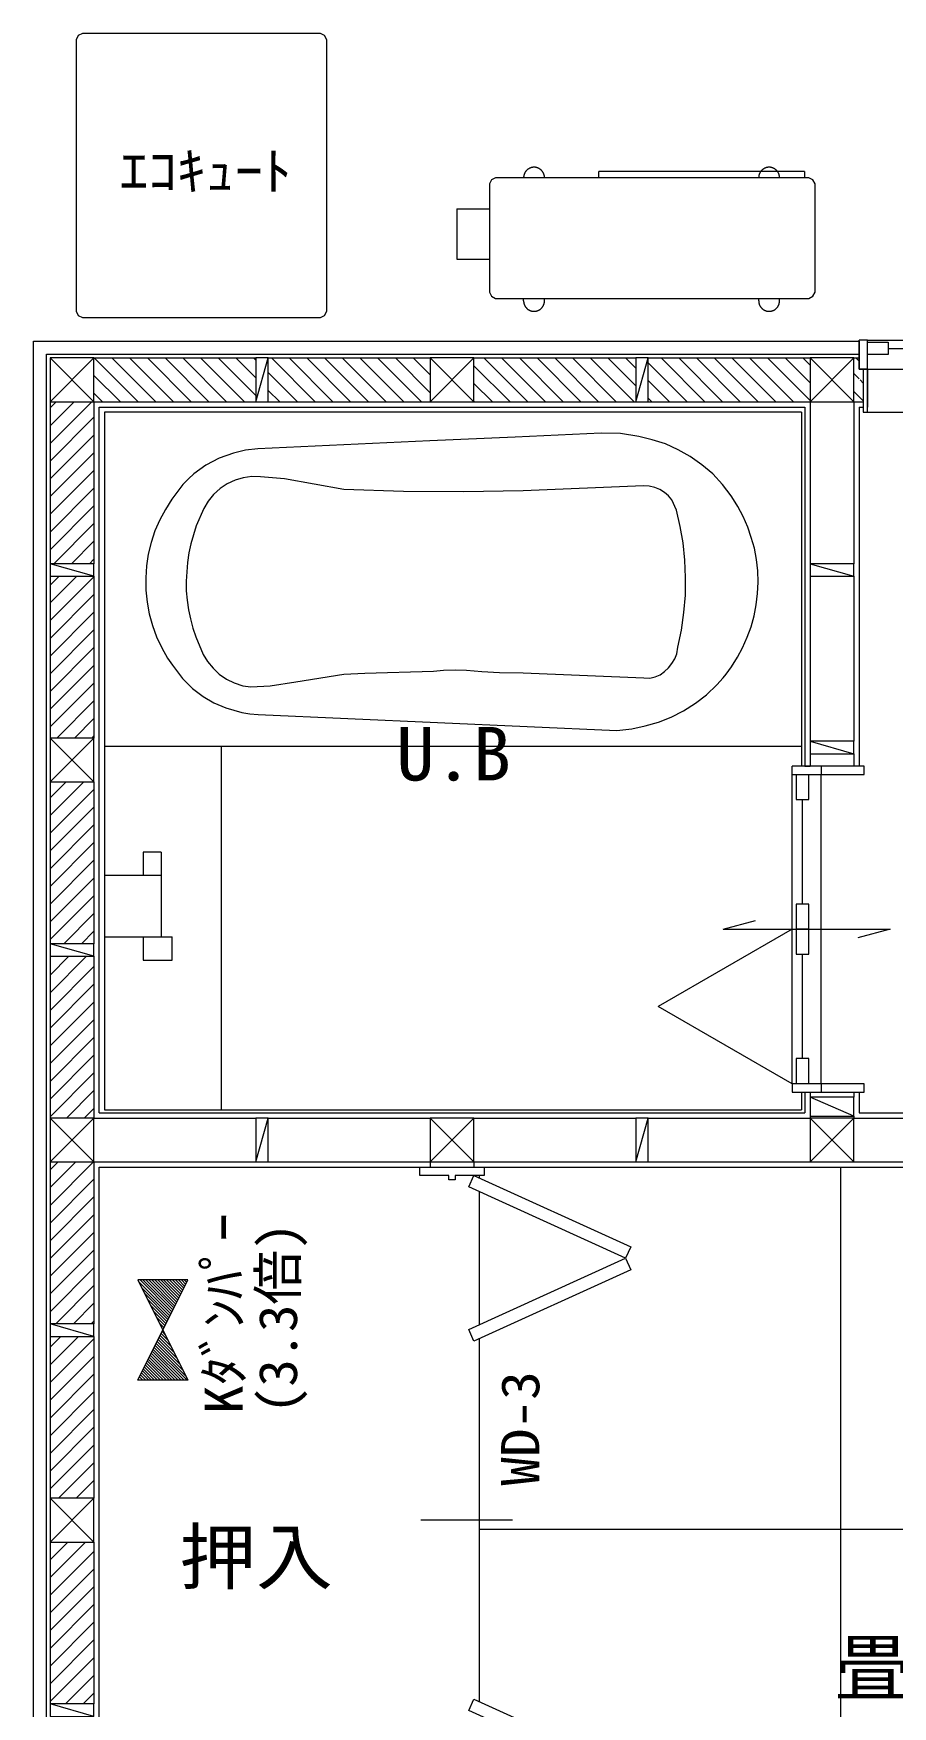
# Model space of a CAD drawing. Units: millimetres at full size, sheet at 1:50. Extents: x -8065 to 1202, y -4689 to 4303.
# Drawn here: x -7197 to -5139, y 297 to 4303 of the extents above; entities that cross this region are included whole.
import ezdxf
from ezdxf.enums import TextEntityAlignment as Align

# ---------------------------------------------------------------- set-up
doc = ezdxf.new("R2010")
doc.units = ezdxf.units.MM
doc.header["$LTSCALE"] = 50
for name, color, linetype, lineweight in [('0-2_柱', 3, 'Continuous', 20), ('0-3_仕上', 3, 'Continuous', 20), ('0-4_下地', 2, 'Continuous', 5), ('0-5_建具', 3, 'Continuous', 20), ('0-6_住設', 2, 'Continuous', 5), ('0-8_造作', 4, 'Continuous', 5), ('0-A_文字', 2, 'Continuous', 5), ('0-B_ハッチ', 1, 'Continuous', 9), ('0-D_ﾚｲﾔ 14', 2, 'Continuous', 5), ('0-E_ﾚｲﾔ 15', 4, 'Continuous', 5), ('0-F_補助線', 4, 'Continuous', 5)]:
    doc.layers.add(name, color=color, linetype=linetype, lineweight=lineweight)
doc.layers.add('0-9_寸法', color=5, linetype='Continuous')
doc.styles.add('ＭＳ ゴシック', font='')
doc.styles.get('ＭＳ ゴシック').set_extended_font_data('MS Gothic')

msp = doc.modelspace()

# ---------------------------------------------------------------- linework, layer by layer
at = {"layer": '0-2_柱'}
for points in [[(-7157.14, 3526.13), (-7157.14, 3421.13), (-7052.14, 3421.13), (-7052.14, 3526.13)], [(-6247.14, 3526.13), (-6247.14, 3421.13), (-6142.14, 3421.13), (-6142.14, 3526.13)], [(-5337.14, 3526.13), (-5337.14, 3421.13), (-5232.14, 3421.13), (-5232.14, 3526.13)], [(-7157.14, 2511.13), (-7052.14, 2511.13), (-7052.14, 2616.13), (-7157.14, 2616.13)], [(-7157.14, 1706.13), (-7157.14, 1601.13), (-7052.14, 1601.13), (-7052.14, 1706.13)], [(-6247.14, 1706.13), (-6247.14, 1601.13), (-6142.14, 1601.13), (-6142.14, 1706.13)], [(-5337.14, 1706.13), (-5337.14, 1601.13), (-5232.14, 1601.13), (-5232.14, 1706.13)], [(-7157.14, 691.13), (-7052.14, 691.13), (-7052.14, 796.13), (-7157.14, 796.13)]]:
    msp.add_lwpolyline(points, close=True, dxfattribs=at)
at = {"layer": '0-3_仕上'}
for p, q in [((-7197.14, 3566.13), (-6194.64, 3566.13)), ((-7197.14, 2563.63), (-7197.14, 3566.13)), ((-6194.64, 3566.13), (-5284.64, 3566.13)), ((-5284.64, 3566.13), (-5219.64, 3566.13)), ((-7039.64, 3408.63), (-6194.64, 3408.63)), ((-7039.64, 2563.63), (-7039.64, 3408.63)), ((-6194.64, 3408.63), (-5349.64, 3408.63)), ((-5349.64, 3408.63), (-5349.64, 2548.63)), ((-5219.64, 3408.63), (-5219.64, 2548.63)), ((-5219.64, 3408.63), (-5209.64, 3408.63)), ((-7197.14, 1653.63), (-7197.14, 2563.63)), ((-7039.64, 1718.63), (-7039.64, 2563.63)), ((-5349.64, 1768.63), (-5349.64, 1718.63)), ((-5219.64, 1768.63), (-5219.64, 1718.63)), ((-7039.64, 1718.63), (-6194.64, 1718.63)), ((-6194.64, 1718.63), (-5349.64, 1718.63)), ((-5219.64, 1718.63), (-4374.64, 1718.63)), ((-7197.14, 743.63), (-7197.14, 1653.63)), ((-7039.64, 1588.63), (-6271.64, 1588.63)), ((-7039.64, 743.63), (-7039.64, 1588.63)), ((-6117.64, 1588.63), (-5284.64, 1588.63)), ((-5284.64, 1588.63), (-4374.64, 1588.63)), ((-7197.14, 106.63), (-7197.14, 743.63)), ((-7039.64, 137.13), (-7039.64, 743.63))]:
    msp.add_line(p, q, dxfattribs=at)
at = {"layer": '0-4_下地'}
for p, q in [((-7166.14, 3535.13), (-6194.64, 3535.13)), ((-7166.14, 2563.63), (-7166.14, 3535.13)), ((-7052.14, 3526.13), (-6664.64, 3526.13)), ((-6634.64, 3526.13), (-6247.14, 3526.13)), ((-6194.64, 3535.13), (-5284.64, 3535.13)), ((-6142.14, 3526.13), (-5754.64, 3526.13)), ((-5724.64, 3526.13), (-5337.14, 3526.13)), ((-5284.64, 3535.13), (-5219.64, 3535.13)), ((-5232.14, 3526.13), (-5219.64, 3526.13)), ((-7157.14, 3421.13), (-7157.14, 3033.63)), ((-7052.14, 3421.13), (-6664.64, 3421.13)), ((-7052.14, 3421.13), (-7052.14, 3033.63)), ((-6634.64, 3421.13), (-6247.14, 3421.13)), ((-6142.14, 3421.13), (-5754.64, 3421.13)), ((-5724.64, 3421.13), (-5337.14, 3421.13)), ((-5337.14, 3421.13), (-5337.14, 3033.63)), ((-5232.14, 3421.13), (-5232.14, 3033.63)), ((-5232.14, 3421.13), (-5209.64, 3421.13)), ((-7157.14, 3003.63), (-7157.14, 2616.13)), ((-7052.14, 3003.63), (-7052.14, 2616.13)), ((-5337.14, 3003.63), (-5337.14, 2608.63)), ((-5232.14, 3003.63), (-5232.14, 2608.63)), ((-5337.14, 2578.63), (-5337.14, 2548.63)), ((-5232.14, 2578.63), (-5232.14, 2548.63)), ((-7166.14, 1653.63), (-7166.14, 2563.63)), ((-7157.14, 2511.13), (-7157.14, 2123.63)), ((-7052.14, 2511.13), (-7052.14, 2123.63)), ((-7157.14, 2093.63), (-7157.14, 1706.13)), ((-7052.14, 2093.63), (-7052.14, 1706.13)), ((-5337.14, 1768.63), (-5337.14, 1756.13)), ((-5232.14, 1768.63), (-5232.14, 1756.13)), ((-7052.14, 1706.13), (-6664.64, 1706.13)), ((-6634.64, 1706.13), (-6247.14, 1706.13)), ((-6142.14, 1706.13), (-5754.64, 1706.13)), ((-5724.64, 1706.13), (-5337.14, 1706.13)), ((-5337.14, 1711.13), (-5337.14, 1706.13)), ((-5232.14, 1711.13), (-5232.14, 1706.13)), ((-5232.14, 1706.13), (-4844.64, 1706.13)), ((-7166.14, 743.63), (-7166.14, 1653.63)), ((-7157.14, 1601.13), (-7157.14, 1213.63)), ((-7052.14, 1601.13), (-6664.64, 1601.13)), ((-7052.14, 1601.13), (-7052.14, 1213.63)), ((-6634.64, 1601.13), (-6247.14, 1601.13)), ((-6247.14, 1601.13), (-6247.14, 1588.63)), ((-6247.14, 1568.63), (-6247.14, 1568.53)), ((-6142.14, 1601.13), (-5754.64, 1601.13)), ((-6142.14, 1601.13), (-6142.14, 1588.63)), ((-5724.64, 1601.13), (-5337.14, 1601.13)), ((-5232.14, 1601.13), (-4844.64, 1601.13)), ((-7157.14, 1183.63), (-7157.14, 796.13)), ((-7052.14, 1183.63), (-7052.14, 796.13)), ((-7166.14, 106.63), (-7166.14, 743.63)), ((-7157.14, 691.13), (-7157.14, 303.63)), ((-7052.14, 691.13), (-7052.14, 303.63))]:
    msp.add_line(p, q, dxfattribs=at)
at = {"layer": '0-4_下地', "color": 3, "lineweight": 20}
for points in [[(-6664.64, 3526.13), (-6664.64, 3421.13), (-6634.64, 3421.13), (-6634.64, 3526.13)], [(-5754.64, 3526.13), (-5754.64, 3421.13), (-5724.64, 3421.13), (-5724.64, 3526.13)], [(-7157.14, 3003.63), (-7052.14, 3003.63), (-7052.14, 3033.63), (-7157.14, 3033.63)], [(-5232.14, 3033.63), (-5337.14, 3033.63), (-5337.14, 3003.63), (-5232.14, 3003.63)], [(-5232.14, 2608.63), (-5337.14, 2608.63), (-5337.14, 2578.63), (-5232.14, 2578.63)], [(-7157.14, 2093.63), (-7052.14, 2093.63), (-7052.14, 2123.63), (-7157.14, 2123.63)], [(-5337.14, 1711.13), (-5232.14, 1711.13), (-5232.14, 1756.13), (-5337.14, 1756.13)], [(-6664.64, 1706.13), (-6664.64, 1601.13), (-6634.64, 1601.13), (-6634.64, 1706.13)], [(-5754.64, 1706.13), (-5754.64, 1601.13), (-5724.64, 1601.13), (-5724.64, 1706.13)], [(-7157.14, 1183.63), (-7052.14, 1183.63), (-7052.14, 1213.63), (-7157.14, 1213.63)], [(-7157.14, 273.63), (-7052.14, 273.63), (-7052.14, 303.63), (-7157.14, 303.63)]]:
    msp.add_lwpolyline(points, close=True, dxfattribs=at)
at = {"layer": '0-5_建具'}
for p, q in [((-5199.64, 3569.13), (-5219.64, 3569.13)), ((-5219.64, 3499.13), (-5219.64, 3569.13)), ((-5199.64, 3396.63), (-5199.64, 3569.13)), ((-5199.64, 3564.13), (-5149.64, 3564.13)), ((-5149.64, 3549.13), (-3599.64, 3549.13)), ((-5199.64, 3499.13), (-5219.64, 3499.13)), ((-5199.64, 3499.13), (-5199.64, 3408.63)), ((-5207.64, 2548.63), (-5380.14, 2548.63)), ((-5380.14, 2528.63), (-5380.14, 2548.63)), ((-5380.14, 2528.63), (-5207.64, 2528.63)), ((-5370.14, 2528.63), (-5370.14, 2468.63)), ((-5340.14, 2468.63), (-5340.14, 2528.63)), ((-5310.14, 2548.63), (-5310.14, 2528.63)), ((-5207.64, 2528.63), (-5207.64, 2548.63)), ((-5370.14, 2468.63), (-5340.14, 2468.63)), ((-5355.14, 2218.63), (-5355.14, 2468.63)), ((-5370.14, 2218.63), (-5370.14, 2098.63)), ((-5340.14, 2218.63), (-5370.14, 2218.63)), ((-5340.14, 2098.63), (-5340.14, 2218.63)), ((-5340.14, 2158.63), (-5370.14, 2158.63)), ((-5370.14, 2098.63), (-5340.14, 2098.63)), ((-5355.14, 1848.63), (-5355.14, 2098.63)), ((-5340.14, 1788.63), (-5340.14, 1848.63)), ((-5207.64, 1788.63), (-5380.14, 1788.63)), ((-5380.14, 1788.63), (-5380.14, 1768.63)), ((-5310.14, 1788.63), (-5310.14, 1768.63)), ((-6271.64, 1568.63), (-6271.64, 1588.63)), ((-6271.64, 1588.63), (-6117.64, 1588.63)), ((-6202.14, 1568.63), (-6271.64, 1568.63)), ((-6202.14, 1558.63), (-6202.14, 1568.63)), ((-6117.64, 1568.63), (-6187.14, 1568.63)), ((-6117.64, 1588.63), (-6117.64, 1568.63))]:
    msp.add_line(p, q, dxfattribs=at)
at = {"layer": '0-5_建具', "color": 2, "lineweight": 5}
for p, q in [((-5219.64, 3566.13), (-5219.64, 3557.13)), ((-5199.64, 3569.13), (-3549.64, 3569.13)), ((-5199.64, 3499.13), (-3549.64, 3499.13)), ((-5209.64, 3396.63), (-3539.64, 3396.63)), ((-5380.14, 1788.63), (-5380.14, 2528.63)), ((-5349.64, 2548.63), (-5337.14, 2548.63)), ((-5310.14, 1788.63), (-5310.14, 2528.63)), ((-5349.64, 1768.63), (-5337.14, 1768.63))]:
    msp.add_line(p, q, dxfattribs=at)
at = {"layer": '0-5_建具', "color": 5, "lineweight": 13}
for p, q in [((-5545.14, 2158.63), (-5467.87, 2179.33)), ((-5380.24, 2158.63), (-5700.67, 1973.63)), ((-5545.14, 2158.63), (-5145.14, 2158.63)), ((-5145.14, 2158.63), (-5222.42, 2137.92)), ((-5380.24, 1788.63), (-5700.67, 1973.63)), ((-6049.64, 743.63), (-6269.64, 743.63))]:
    msp.add_line(p, q, dxfattribs=at)
at = {"layer": '0-5_建具'}
for points in [[(-5219.64, 3566.13), (-5219.64, 3499.13), (-5199.64, 3499.13)], [(-5149.64, 3564.13), (-5149.64, 3534.13), (-5199.64, 3534.13)], [(-5209.64, 3499.13), (-5209.64, 3396.63), (-5199.64, 3396.63)], [(-5340.14, 1848.63), (-5370.14, 1848.63), (-5370.14, 1788.63)], [(-5380.14, 1768.63), (-5207.64, 1768.63), (-5207.64, 1788.63)], [(-6187.14, 1568.63), (-6187.14, 1558.63), (-6202.14, 1558.63)]]:
    msp.add_lwpolyline(points, dxfattribs=at)
for points in [[(-6142.14, 1172.46), (-6154.56, 1199.77), (-5779.07, 1370.54), (-6154.56, 1541.32), (-6142.14, 1568.63), (-5766.65, 1397.85), (-5779.07, 1370.54), (-5766.65, 1343.24)], [(-6142.14, -81.37), (-6154.56, -54.06), (-5779.07, 116.71), (-6154.56, 287.49), (-6142.14, 314.8), (-5766.65, 144.02), (-5779.07, 116.71), (-5766.65, 89.41)]]:
    msp.add_lwpolyline(points, close=True, dxfattribs=at)
at = {"layer": '0-6_住設'}
for p, q in [((-5357.14, 3396.13), (-7027.14, 3396.13)), ((-5357.14, 3396.13), (-5357.14, 2548.63)), ((-5357.14, 2596.13), (-7027.14, 2596.13)), ((-6747.14, 2596.13), (-6747.14, 1726.13)), ((-6934.14, 2343.13), (-6934.14, 2287.13)), ((-6891.14, 2343.13), (-6934.14, 2343.13)), ((-6891.14, 2343.13), (-6891.14, 2140.13)), ((-6891.14, 2287.13), (-7027.14, 2287.13)), ((-7027.14, 2140.13), (-6865.14, 2140.13)), ((-6934.14, 2140.13), (-6934.14, 2084.13)), ((-5357.14, 1768.63), (-5357.14, 1726.13))]:
    msp.add_line(p, q, dxfattribs=at)
for points in [[(-7027.14, 3396.13), (-7027.14, 1726.13), (-5357.14, 1726.13)], [(-5470.03, 3070.42), (-5478.03, 3096.42), (-5486.03, 3121.42), (-5497.03, 3146.42), (-5510.03, 3170.42), (-5524.03, 3193.42), (-5526.03, 3196.42), (-5547.03, 3223.42), (-5570.03, 3248.42), (-5596.03, 3270.42), (-5624.03, 3290.42), (-5653.03, 3306.42), (-5683.03, 3320.42), (-5715.03, 3330.42), (-5747.03, 3338.42), (-5791.03, 3345.42), (-5837.03, 3346.42), (-6043.03, 3336.42), (-6248.03, 3327.42), (-6660.03, 3308.42), (-6689.03, 3305.42), (-6718.03, 3298.42), (-6752.03, 3286.42), (-6784.03, 3269.42), (-6813.03, 3248.42), (-6826.03, 3236.42), (-6839.03, 3223.42), (-6849.03, 3210.42), (-6866.03, 3188.42), (-6881.03, 3163.42), (-6894.03, 3138.42), (-6906.03, 3112.42), (-6915.03, 3084.42), (-6922.03, 3056.42), (-6926.03, 3028.42), (-6928.03, 2999.42)], [(-6454.03, 3211.42), (-6596.03, 3236.42), (-6653.03, 3241.42), (-6674.03, 3242.42), (-6695.03, 3239.42), (-6714.03, 3233.42), (-6733.03, 3224.42), (-6750.03, 3213.42), (-6766.03, 3199.42), (-6779.03, 3183.42), (-6789.03, 3165.42), (-6807.03, 3124.42), (-6814.03, 3102.42), (-6820.03, 3081.42), (-6825.03, 3059.42), (-6828.03, 3036.42), (-6830.03, 3014.42), (-6831.03, 2991.42), (-6831.03, 2968.42), (-6829.03, 2946.42), (-6826.03, 2923.42), (-6821.03, 2901.42), (-6815.03, 2879.42), (-6808.03, 2858.42), (-6791.03, 2816.42), (-6780.03, 2799.42), (-6767.03, 2783.42), (-6752.03, 2769.42), (-6735.03, 2757.42), (-6716.03, 2748.42), (-6695.85, 2740.98), (-6676.42, 2738.73), (-6630.22, 2740.98), (-6568.82, 2750.84), (-6454.03, 2769.42)], [(-5686.03, 3204.42), (-5697.03, 3211.42), (-5709.03, 3216.42), (-5722.03, 3219.42), (-5736.03, 3220.42), (-6024.03, 3208.42), (-6167.03, 3205.42), (-6311.03, 3206.42), (-6454.03, 3211.42)], [(-6454.03, 2769.42), (-6403.03, 2771.42), (-6349.03, 2773.42), (-6294.03, 2774.42), (-6266.03, 2775.42), (-6239.03, 2776.42), (-6215.03, 2778.42), (-6187.03, 2779.42), (-6160.03, 2778.42), (-6123.03, 2775.42), (-6081.03, 2773.42), (-6024.03, 2772.42), (-5735.03, 2760.42), (-5721.03, 2759.42), (-5708.03, 2762.42), (-5696.03, 2767.42), (-5686.03, 2775.42), (-5676.03, 2784.42), (-5668.03, 2794.42), (-5661.03, 2805.42), (-5656.03, 2817.42), (-5654.03, 2833.42), (-5645.03, 2874.42), (-5639.03, 2916.42), (-5635.03, 2958.42), (-5635.03, 3000.42), (-5637.03, 3042.42), (-5641.03, 3083.42), (-5648.03, 3122.42), (-5657.03, 3161.42), (-5668.03, 3186.42), (-5676.03, 3196.42), (-5686.03, 3204.42)], [(-6928.03, 2999.42), (-6928.03, 2970.42), (-6925.03, 2941.42), (-6920.03, 2913.42), (-6912.03, 2885.42), (-6902.03, 2858.42), (-6890.03, 2832.42), (-6876.03, 2807.42), (-6864.03, 2790.42), (-6840.03, 2758.42), (-6816.03, 2734.42), (-6791.03, 2715.42), (-6765.03, 2700.42), (-6736.03, 2688.42), (-6698.03, 2677.42), (-6679.03, 2674.42), (-6659.03, 2672.42), (-5800.03, 2634.42), (-5764.03, 2638.42), (-5732.03, 2645.42), (-5700.03, 2654.42), (-5670.03, 2666.42), (-5640.03, 2681.42), (-5611.03, 2699.42), (-5585.03, 2719.42), (-5560.03, 2743.42), (-5545.03, 2760.42), (-5538.03, 2769.42), (-5525.03, 2786.42), (-5511.03, 2809.42), (-5499.03, 2832.42), (-5488.03, 2857.42), (-5478.03, 2882.42), (-5471.03, 2908.42), (-5466.03, 2935.42), (-5463.03, 2962.42), (-5461.03, 2989.42), (-5462.03, 3016.42), (-5465.03, 3043.42), (-5470.03, 3070.42)], [(-6934.14, 2084.13), (-6865.14, 2084.13), (-6865.14, 2140.13)]]:
    msp.add_lwpolyline(points, dxfattribs=at)
at = {"layer": '0-8_造作'}
for p, q in [((-7051.54, 3526.13), (-6946.54, 3421.13)), ((-7009.11, 3526.13), (-6904.11, 3421.13)), ((-6966.69, 3526.13), (-6861.69, 3421.13)), ((-6924.26, 3526.13), (-6819.26, 3421.13)), ((-6881.83, 3526.13), (-6776.83, 3421.13)), ((-6839.41, 3526.13), (-6734.41, 3421.13)), ((-6796.98, 3526.13), (-6691.98, 3421.13)), ((-6754.55, 3526.13), (-6664.64, 3436.22)), ((-6712.13, 3526.13), (-6664.64, 3478.64)), ((-6669.7, 3526.13), (-6664.64, 3521.07)), ((-6627.27, 3526.13), (-6522.27, 3421.13)), ((-6584.85, 3526.13), (-6479.85, 3421.13)), ((-6542.42, 3526.13), (-6437.42, 3421.13)), ((-6500, 3526.13), (-6395, 3421.13)), ((-6457.57, 3526.13), (-6352.57, 3421.13)), ((-6415.14, 3526.13), (-6310.14, 3421.13)), ((-6372.72, 3526.13), (-6267.72, 3421.13)), ((-6330.29, 3526.13), (-6247.14, 3442.98)), ((-6287.86, 3526.13), (-6247.14, 3485.41)), ((-6118.16, 3526.13), (-6013.16, 3421.13)), ((-6075.73, 3526.13), (-5970.73, 3421.13)), ((-6033.31, 3526.13), (-5928.31, 3421.13)), ((-5990.88, 3526.13), (-5885.88, 3421.13)), ((-5948.45, 3526.13), (-5843.45, 3421.13)), ((-5906.03, 3526.13), (-5801.03, 3421.13)), ((-5863.6, 3526.13), (-5758.6, 3421.13)), ((-5821.17, 3526.13), (-5754.64, 3459.6)), ((-5778.75, 3526.13), (-5754.64, 3502.02)), ((-5693.89, 3526.13), (-5588.89, 3421.13)), ((-5651.47, 3526.13), (-5546.47, 3421.13)), ((-5609.04, 3526.13), (-5504.04, 3421.13)), ((-5566.61, 3526.13), (-5461.61, 3421.13)), ((-5524.19, 3526.13), (-5419.19, 3421.13)), ((-5481.76, 3526.13), (-5376.76, 3421.13)), ((-5439.34, 3526.13), (-5337.14, 3423.94)), ((-5396.91, 3526.13), (-5337.14, 3466.36)), ((-5354.48, 3526.13), (-5337.14, 3508.79)), ((-5227.2, 3526.13), (-5219.64, 3518.57)), ((-6634.64, 3491.07), (-6564.7, 3421.13)), ((-6142.14, 3507.69), (-6055.58, 3421.13)), ((-5724.64, 3514.45), (-5631.32, 3421.13)), ((-5232.14, 3488.64), (-5219.64, 3476.14)), ((-7052.14, 3484.31), (-6988.97, 3421.13)), ((-6634.64, 3448.64), (-6607.13, 3421.13)), ((-6142.14, 3465.26), (-6098.01, 3421.13)), ((-5724.64, 3472.02), (-5673.75, 3421.13)), ((-5232.14, 3446.21), (-5209.64, 3423.71)), ((-5217.13, 3473.63), (-5209.64, 3466.14)), ((-7157.14, 3406.42), (-7142.43, 3421.13)), ((-7157.14, 3363.99), (-7100.01, 3421.13)), ((-7157.14, 3321.57), (-7057.58, 3421.13)), ((-7052.14, 3441.88), (-7031.39, 3421.13)), ((-7052.14, 3421.13), (-6664.64, 3421.13)), ((-7052.14, 3421.13), (-7052.14, 3033.63)), ((-6634.64, 3421.13), (-6247.14, 3421.13)), ((-6142.14, 3422.83), (-6140.44, 3421.13)), ((-6142.14, 3421.13), (-5754.64, 3421.13)), ((-5724.64, 3429.6), (-5716.17, 3421.13)), ((-5724.64, 3421.13), (-5337.14, 3421.13)), ((-5232.14, 3421.13), (-5209.64, 3421.13)), ((-7157.14, 3279.14), (-7052.14, 3384.14)), ((-7157.14, 3236.71), (-7052.14, 3341.71)), ((-7157.14, 3194.29), (-7052.14, 3299.29)), ((-7157.14, 3151.86), (-7052.14, 3256.86)), ((-7157.14, 3109.43), (-7052.14, 3214.43)), ((-7157.14, 3067.01), (-7052.14, 3172.01)), ((-7148.09, 3033.63), (-7052.14, 3129.58)), ((-7052.14, 3087.16), (-7105.67, 3033.63)), ((-7052.14, 3044.73), (-7063.24, 3033.63)), ((-7135.67, 3003.63), (-7157.14, 2982.16)), ((-7093.24, 3003.63), (-7157.14, 2939.73)), ((-7157.14, 2897.3), (-7052.14, 3002.3)), ((-7052.14, 3003.63), (-7052.14, 2616.13)), ((-7157.14, 2854.88), (-7052.14, 2959.88)), ((-7157.14, 2812.45), (-7052.14, 2917.45)), ((-7157.14, 2770.02), (-7052.14, 2875.02)), ((-7157.14, 2727.6), (-7052.14, 2832.6)), ((-7157.14, 2685.17), (-7052.14, 2790.17)), ((-7157.14, 2642.74), (-7052.14, 2747.74)), ((-7141.33, 2616.13), (-7052.14, 2705.32)), ((-7098.9, 2616.13), (-7052.14, 2662.89)), ((-7056.48, 2616.13), (-7052.14, 2620.46)), ((-7157.14, 2473.04), (-7119.05, 2511.13)), ((-7157.14, 2430.61), (-7076.62, 2511.13)), ((-7157.14, 2388.19), (-7052.14, 2493.19)), ((-7052.14, 2511.13), (-7052.14, 2123.63)), ((-7157.14, 2345.76), (-7052.14, 2450.76)), ((-7157.14, 2303.33), (-7052.14, 2408.33)), ((-7157.14, 2260.91), (-7052.14, 2365.91)), ((-7157.14, 2218.48), (-7052.14, 2323.48)), ((-7157.14, 2176.05), (-7052.14, 2281.05)), ((-7157.14, 2133.63), (-7052.14, 2238.63)), ((-7052.14, 2196.2), (-7124.71, 2123.63)), ((-7052.14, 2153.77), (-7082.29, 2123.63)), ((-7154.71, 2093.63), (-7157.14, 2091.2)), ((-7112.29, 2093.63), (-7157.14, 2048.77)), ((-7157.14, 2006.35), (-7069.86, 2093.63)), ((-7052.14, 2093.63), (-7052.14, 1706.13)), ((-7157.14, 1963.92), (-7052.14, 2068.92)), ((-7157.14, 1921.49), (-7052.14, 2026.49)), ((-7157.14, 1879.07), (-7052.14, 1984.07)), ((-7157.14, 1836.64), (-7052.14, 1941.64)), ((-7157.14, 1794.22), (-7052.14, 1899.22)), ((-7157.14, 1751.79), (-7052.14, 1856.79)), ((-7157.14, 1709.36), (-7052.14, 1814.36)), ((-7117.95, 1706.13), (-7052.14, 1771.94)), ((-7075.52, 1706.13), (-7052.14, 1729.51)), ((-7157.14, 1582.08), (-7138.1, 1601.13)), ((-7157.14, 1539.66), (-7095.67, 1601.13)), ((-7157.14, 1497.23), (-7053.24, 1601.13)), ((-7052.14, 1601.13), (-7052.14, 1213.63)), ((-7157.14, 1454.8), (-7052.14, 1559.8)), ((-7157.14, 1412.38), (-7052.14, 1517.38)), ((-7157.14, 1369.95), (-7052.14, 1474.95)), ((-7157.14, 1327.53), (-7052.14, 1432.53)), ((-7157.14, 1285.1), (-7052.14, 1390.1)), ((-7157.14, 1242.67), (-7052.14, 1347.67)), ((-7143.76, 1213.63), (-7052.14, 1305.25)), ((-7052.14, 1262.82), (-7101.33, 1213.63)), ((-7052.14, 1220.39), (-7058.91, 1213.63)), ((-7131.33, 1183.63), (-7157.14, 1157.82)), ((-7088.91, 1183.63), (-7157.14, 1115.39)), ((-7157.14, 1072.97), (-7052.14, 1177.97)), ((-7052.14, 1183.63), (-7052.14, 796.13)), ((-7157.14, 1030.54), (-7052.14, 1135.54)), ((-7157.14, 988.11), (-7052.14, 1093.11)), ((-7157.14, 945.69), (-7052.14, 1050.69)), ((-7157.14, 903.26), (-7052.14, 1008.26)), ((-7157.14, 860.83), (-7052.14, 965.83)), ((-7157.14, 818.41), (-7052.14, 923.41)), ((-7136.99, 796.13), (-7052.14, 880.98)), ((-7094.57, 796.13), (-7052.14, 838.56)), ((-7157.14, 648.7), (-7114.72, 691.13)), ((-7157.14, 606.28), (-7072.29, 691.13)), ((-7052.14, 691.13), (-7052.14, 303.63)), ((-7157.14, 563.85), (-7052.14, 668.85)), ((-7157.14, 521.42), (-7052.14, 626.42)), ((-7157.14, 479), (-7052.14, 584)), ((-7157.14, 436.57), (-7052.14, 541.57)), ((-7157.14, 394.14), (-7052.14, 499.14)), ((-7157.14, 351.72), (-7052.14, 456.72)), ((-7157.14, 309.29), (-7052.14, 414.29)), ((-7052.14, 371.86), (-7120.38, 303.63)), ((-7052.14, 329.44), (-7077.95, 303.63))]:
    msp.add_line(p, q, dxfattribs=at)
at = {"layer": '0-A_文字'}
for p, q in [((-6945.3, 1314.95), (-6867.75, 1237.4)), ((-6865.4, 1242.12), (-6941.91, 1318.63)), ((-6938.23, 1300.81), (-6870.11, 1232.69)), ((-6863.04, 1246.83), (-6934.84, 1318.63)), ((-6931.16, 1286.67), (-6872.47, 1227.98)), ((-6860.68, 1251.55), (-6927.77, 1318.63)), ((-6858.33, 1256.26), (-6920.7, 1318.63)), ((-6855.97, 1260.97), (-6913.62, 1318.63)), ((-6853.61, 1265.69), (-6906.55, 1318.63)), ((-6851.26, 1270.4), (-6899.48, 1318.63)), ((-6848.9, 1275.12), (-6892.41, 1318.63)), ((-6846.54, 1279.83), (-6885.34, 1318.63)), ((-6844.18, 1284.54), (-6878.27, 1318.63)), ((-6841.83, 1289.26), (-6871.2, 1318.63)), ((-6839.47, 1293.97), (-6864.13, 1318.63)), ((-6837.11, 1298.69), (-6857.06, 1318.63)), ((-6834.76, 1303.4), (-6849.98, 1318.63)), ((-6832.4, 1308.11), (-6842.91, 1318.63)), ((-6830.04, 1312.83), (-6835.84, 1318.63)), ((-6924.09, 1272.53), (-6874.83, 1223.26)), ((-6917.02, 1258.39), (-6877.18, 1218.55)), ((-6909.95, 1244.24), (-6879.54, 1213.83)), ((-6902.88, 1230.1), (-6881.9, 1209.12)), ((-6895.81, 1215.96), (-6884.25, 1204.41)), ((-6832.17, 1088.68), (-6905.47, 1161.98)), ((-6839.24, 1102.82), (-6903.11, 1166.69)), ((-6846.31, 1116.96), (-6900.75, 1171.41)), ((-6853.38, 1131.11), (-6898.4, 1176.12)), ((-6860.45, 1145.25), (-6896.04, 1180.84)), ((-6867.52, 1159.39), (-6893.68, 1185.55)), ((-6874.59, 1173.53), (-6891.32, 1190.26)), ((-6881.66, 1187.67), (-6888.97, 1194.98)), ((-6924.32, 1124.27), (-6878.69, 1078.63)), ((-6921.97, 1128.98), (-6871.61, 1078.63)), ((-6919.61, 1133.69), (-6864.54, 1078.63)), ((-6917.25, 1138.41), (-6857.47, 1078.63)), ((-6914.9, 1143.12), (-6850.4, 1078.63)), ((-6912.54, 1147.84), (-6843.33, 1078.63)), ((-6910.18, 1152.55), (-6836.26, 1078.63)), ((-6907.82, 1157.27), (-6829.19, 1078.63)), ((-6943.18, 1086.55), (-6935.25, 1078.63)), ((-6940.82, 1091.27), (-6928.18, 1078.63)), ((-6938.47, 1095.98), (-6921.11, 1078.63)), ((-6936.11, 1100.7), (-6914.04, 1078.63)), ((-6933.75, 1105.41), (-6906.97, 1078.63)), ((-6931.39, 1110.12), (-6899.9, 1078.63)), ((-6929.04, 1114.84), (-6892.83, 1078.63)), ((-6926.68, 1119.55), (-6885.76, 1078.63))]:
    msp.add_line(p, q, dxfattribs=at)
msp.add_lwpolyline([(-6827.14, 1318.63), (-6947.14, 1318.63), (-6827.14, 1078.63), (-6947.14, 1078.63)], close=True, dxfattribs=at)
at = {"layer": '0-B_ハッチ'}
for p, q in [((-6664.64, 3421.13), (-6634.64, 3526.13)), ((-5754.64, 3421.13), (-5724.64, 3526.13)), ((-7052.14, 3003.63), (-7157.14, 3033.63)), ((-5337.14, 3033.63), (-5232.14, 3003.63)), ((-5337.14, 2608.63), (-5232.14, 2578.63)), ((-7052.14, 2093.63), (-7157.14, 2123.63)), ((-6664.64, 1601.13), (-6634.64, 1706.13)), ((-5754.64, 1601.13), (-5724.64, 1706.13)), ((-7052.14, 1183.63), (-7157.14, 1213.63)), ((-7052.14, 273.63), (-7157.14, 303.63))]:
    msp.add_line(p, q, dxfattribs=at)
at = {"layer": '0-D_ﾚｲﾔ 14'}
for p, q in [((-5997.74, 3982.84), (-5998.46, 3982.84)), ((-5350.1, 3972.85), (-5843.1, 3972.85)), ((-5843.1, 3957.85), (-5843.1, 3972.85)), ((-5350.1, 3972.85), (-5350.1, 3957.85)), ((-5340.1, 3957.85), (-6090.1, 3957.85)), ((-6183.1, 3882.85), (-6183.1, 3762.85)), ((-6183.1, 3882.85), (-6105.1, 3882.85)), ((-6183.1, 3762.85), (-6105.1, 3762.85)), ((-6023.1, 3662.85), (-6023.1, 3668.85)), ((-5973.11, 3662.13), (-5973.11, 3668.85)), ((-5460.1, 3662.85), (-5460.1, 3668.85)), ((-5410.11, 3662.13), (-5410.11, 3668.85)), ((-5998.46, 3637.85), (-5997.74, 3637.85))]:
    msp.add_line(p, q, dxfattribs=at)
msp.add_lwpolyline([(-6499.73, 4298.13), (-6509.73, 4303.13), (-7079.73, 4303.13), (-7089.73, 4298.13), (-7094.73, 4288.13), (-7094.73, 3638.13), (-7089.73, 3628.13), (-7079.73, 3623.13), (-6509.73, 3623.13), (-6499.73, 3628.13), (-6494.73, 3638.13), (-6494.73, 4288.13)], close=True, dxfattribs=at)
for points in [[(-6020.8, 3968.32), (-6021.09, 3967.66), (-6021.36, 3967), (-6021.62, 3966.32), (-6021.85, 3965.64), (-6022.07, 3964.95), (-6022.26, 3964.26), (-6022.44, 3963.56), (-6022.59, 3962.86), (-6022.73, 3962.15), (-6022.84, 3961.44), (-6022.93, 3960.72), (-6023.01, 3960.01), (-6023.06, 3959.29), (-6023.09, 3958.57), (-6023.1, 3957.85)], [(-5998.46, 3982.84), (-5999.18, 3982.82), (-5999.9, 3982.78), (-6000.62, 3982.72), (-6001.33, 3982.64), (-6002.05, 3982.53), (-6002.75, 3982.41), (-6003.46, 3982.27), (-6004.16, 3982.1), (-6004.86, 3981.92), (-6005.55, 3981.71), (-6006.23, 3981.49), (-6006.91, 3981.24), (-6007.58, 3980.98), (-6008.25, 3980.7), (-6008.9, 3980.39), (-6009.54, 3980.07), (-6010.18, 3979.73), (-6010.81, 3979.38), (-6011.42, 3979), (-6012.03, 3978.61), (-6012.62, 3978.2), (-6013.2, 3977.77), (-6013.77, 3977.33), (-6014.32, 3976.87), (-6014.86, 3976.39), (-6015.39, 3975.9), (-6015.9, 3975.4), (-6016.4, 3974.88), (-6016.88, 3974.34), (-6017.35, 3973.79), (-6017.8, 3973.23), (-6018.24, 3972.66), (-6018.66, 3972.07), (-6019.06, 3971.47), (-6019.44, 3970.86), (-6019.81, 3970.24), (-6020.16, 3969.61), (-6020.49, 3968.97), (-6020.8, 3968.32)], [(-5987.3, 3980.39), (-5987.95, 3980.7), (-5988.61, 3980.98), (-5989.29, 3981.24), (-5989.96, 3981.49), (-5990.65, 3981.71), (-5991.34, 3981.92), (-5992.04, 3982.1), (-5992.74, 3982.27), (-5993.44, 3982.41), (-5994.15, 3982.53), (-5994.87, 3982.64), (-5995.58, 3982.72), (-5996.3, 3982.78), (-5997.02, 3982.82), (-5997.74, 3982.84)], [(-5973.1, 3957.85), (-5973.11, 3958.57), (-5973.14, 3959.29), (-5973.19, 3960.01), (-5973.26, 3960.72), (-5973.36, 3961.44), (-5973.47, 3962.15), (-5973.61, 3962.86), (-5973.76, 3963.56), (-5973.94, 3964.26), (-5974.13, 3964.95), (-5974.34, 3965.64), (-5974.58, 3966.32), (-5974.83, 3967), (-5975.11, 3967.66), (-5975.4, 3968.32), (-5975.71, 3968.97), (-5976.04, 3969.61), (-5976.39, 3970.24), (-5976.75, 3970.86), (-5977.14, 3971.47), (-5977.54, 3972.07), (-5977.96, 3972.66), (-5978.39, 3973.23), (-5978.85, 3973.79), (-5979.31, 3974.34), (-5979.8, 3974.88), (-5980.29, 3975.4), (-5980.81, 3975.9), (-5981.33, 3976.39), (-5981.88, 3976.87), (-5982.43, 3977.33), (-5983, 3977.77), (-5983.58, 3978.2), (-5984.17, 3978.61), (-5984.78, 3979), (-5985.39, 3979.38), (-5986.02, 3979.73), (-5986.65, 3980.07), (-5987.3, 3980.39)], [(-5457.8, 3968.32), (-5458.09, 3967.66), (-5458.36, 3967), (-5458.62, 3966.32), (-5458.85, 3965.64), (-5459.07, 3964.95), (-5459.26, 3964.26), (-5459.44, 3963.56), (-5459.59, 3962.86), (-5459.73, 3962.15), (-5459.84, 3961.44), (-5459.93, 3960.72), (-5460.01, 3960.01), (-5460.06, 3959.29), (-5460.09, 3958.57), (-5460.1, 3957.85)], [(-5435.46, 3982.84), (-5436.18, 3982.82), (-5436.9, 3982.78), (-5437.62, 3982.72), (-5438.33, 3982.64), (-5439.05, 3982.53), (-5439.75, 3982.41), (-5440.46, 3982.27), (-5441.16, 3982.1), (-5441.86, 3981.92), (-5442.55, 3981.71), (-5443.23, 3981.49), (-5443.91, 3981.24), (-5444.58, 3980.98), (-5445.25, 3980.7), (-5445.9, 3980.39), (-5446.54, 3980.07), (-5447.18, 3979.73), (-5447.81, 3979.38), (-5448.42, 3979), (-5449.03, 3978.61), (-5449.62, 3978.2), (-5450.2, 3977.77), (-5450.77, 3977.33), (-5451.32, 3976.87), (-5451.86, 3976.39), (-5452.39, 3975.9), (-5452.9, 3975.4), (-5453.4, 3974.88), (-5453.88, 3974.34), (-5454.35, 3973.79), (-5454.8, 3973.23), (-5455.24, 3972.66), (-5455.66, 3972.07), (-5456.06, 3971.47), (-5456.44, 3970.86), (-5456.81, 3970.24), (-5457.16, 3969.61), (-5457.49, 3968.97), (-5457.8, 3968.32)], [(-5424.3, 3980.39), (-5424.95, 3980.7), (-5425.61, 3980.98), (-5426.29, 3981.24), (-5426.96, 3981.49), (-5427.65, 3981.71), (-5428.34, 3981.92), (-5429.04, 3982.1), (-5429.74, 3982.27), (-5430.44, 3982.41), (-5431.15, 3982.53), (-5431.87, 3982.64), (-5432.58, 3982.72), (-5433.3, 3982.78), (-5434.02, 3982.82), (-5434.74, 3982.84), (-5435.46, 3982.84)], [(-5410.1, 3957.85), (-5410.11, 3958.57), (-5410.14, 3959.29), (-5410.19, 3960.01), (-5410.26, 3960.72), (-5410.36, 3961.44), (-5410.47, 3962.15), (-5410.61, 3962.86), (-5410.76, 3963.56), (-5410.94, 3964.26), (-5411.13, 3964.95), (-5411.34, 3965.64), (-5411.58, 3966.32), (-5411.83, 3967), (-5412.11, 3967.66), (-5412.4, 3968.32), (-5412.71, 3968.97), (-5413.04, 3969.61), (-5413.39, 3970.24), (-5413.75, 3970.86), (-5414.14, 3971.47), (-5414.54, 3972.07), (-5414.96, 3972.66), (-5415.39, 3973.23), (-5415.85, 3973.79), (-5416.31, 3974.34), (-5416.8, 3974.88), (-5417.29, 3975.4), (-5417.81, 3975.9), (-5418.33, 3976.39), (-5418.88, 3976.87), (-5419.43, 3977.33), (-5420, 3977.77), (-5420.58, 3978.2), (-5421.17, 3978.61), (-5421.78, 3979), (-5422.39, 3979.38), (-5423.02, 3979.73), (-5423.65, 3980.07), (-5424.3, 3980.39)], [(-6090.1, 3957.85), (-6100.1, 3952.85), (-6105.1, 3942.85)], [(-6105.1, 3942.85), (-6105.1, 3683.85), (-6100.1, 3673.85), (-6090.1, 3668.85), (-5340.1, 3668.85)], [(-5340.1, 3668.85), (-5330.1, 3673.85), (-5325.1, 3683.85), (-5325.1, 3942.85), (-5330.1, 3952.85), (-5340.1, 3957.85)], [(-6023.1, 3662.85), (-6023.09, 3662.13), (-6023.06, 3661.41), (-6023.01, 3660.69), (-6022.93, 3659.97), (-6022.84, 3659.26), (-6022.73, 3658.55), (-6022.59, 3657.84), (-6022.44, 3657.13), (-6022.26, 3656.43), (-6022.07, 3655.74), (-6021.85, 3655.05), (-6021.62, 3654.37), (-6021.36, 3653.7), (-6021.09, 3653.03), (-6020.8, 3652.37), (-6020.49, 3651.72), (-6020.16, 3651.08), (-6019.81, 3650.45), (-6019.44, 3649.83), (-6019.06, 3649.22), (-6018.66, 3648.62), (-6018.24, 3648.04), (-6017.8, 3647.46), (-6017.35, 3646.9), (-6016.88, 3646.35), (-6016.4, 3645.82), (-6015.9, 3645.3), (-6015.39, 3644.79), (-6014.86, 3644.3), (-6014.32, 3643.83), (-6013.77, 3643.37), (-6013.2, 3642.92), (-6012.62, 3642.5), (-6012.03, 3642.09), (-6011.42, 3641.69), (-6010.81, 3641.32), (-6010.18, 3640.96), (-6009.54, 3640.62), (-6008.9, 3640.3)], [(-5997.74, 3637.85), (-5997.02, 3637.87), (-5996.3, 3637.91), (-5995.58, 3637.97), (-5994.87, 3638.06), (-5994.15, 3638.16), (-5993.44, 3638.28), (-5992.74, 3638.43), (-5992.04, 3638.59), (-5991.34, 3638.78), (-5990.65, 3638.98), (-5989.96, 3639.21), (-5989.29, 3639.45), (-5988.61, 3639.72), (-5987.95, 3640), (-5987.3, 3640.3), (-5986.65, 3640.62), (-5986.02, 3640.96), (-5985.39, 3641.32), (-5984.78, 3641.69), (-5984.17, 3642.09), (-5983.58, 3642.5), (-5983, 3642.92), (-5982.43, 3643.37), (-5981.88, 3643.83), (-5981.33, 3644.3), (-5980.81, 3644.79), (-5980.29, 3645.3), (-5979.8, 3645.82), (-5979.31, 3646.35), (-5978.85, 3646.9), (-5978.39, 3647.46), (-5977.96, 3648.04), (-5977.54, 3648.62), (-5977.14, 3649.22), (-5976.75, 3649.83), (-5976.39, 3650.45), (-5976.04, 3651.08), (-5975.71, 3651.72), (-5975.4, 3652.37)], [(-5975.4, 3652.37), (-5975.11, 3653.03), (-5974.83, 3653.7), (-5974.58, 3654.37), (-5974.34, 3655.05), (-5974.13, 3655.74), (-5973.94, 3656.43), (-5973.76, 3657.13), (-5973.61, 3657.84), (-5973.47, 3658.55), (-5973.36, 3659.26), (-5973.26, 3659.97), (-5973.19, 3660.69), (-5973.14, 3661.41), (-5973.11, 3662.13), (-5973.1, 3662.85)], [(-5460.1, 3662.85), (-5460.09, 3662.13), (-5460.06, 3661.41), (-5460.01, 3660.69), (-5459.93, 3659.97), (-5459.84, 3659.26), (-5459.73, 3658.55), (-5459.59, 3657.84), (-5459.44, 3657.13), (-5459.26, 3656.43), (-5459.07, 3655.74), (-5458.85, 3655.05), (-5458.62, 3654.37), (-5458.36, 3653.7), (-5458.09, 3653.03), (-5457.8, 3652.37), (-5457.49, 3651.72), (-5457.16, 3651.08), (-5456.81, 3650.45), (-5456.44, 3649.83), (-5456.06, 3649.22), (-5455.66, 3648.62), (-5455.24, 3648.04), (-5454.8, 3647.46), (-5454.35, 3646.9), (-5453.88, 3646.35), (-5453.4, 3645.82), (-5452.9, 3645.3), (-5452.39, 3644.79), (-5451.86, 3644.3), (-5451.32, 3643.83), (-5450.77, 3643.37), (-5450.2, 3642.92), (-5449.62, 3642.5), (-5449.03, 3642.09), (-5448.42, 3641.69), (-5447.81, 3641.32), (-5447.18, 3640.96), (-5446.54, 3640.62), (-5445.9, 3640.3)], [(-5434.74, 3637.85), (-5434.02, 3637.87), (-5433.3, 3637.91), (-5432.58, 3637.97), (-5431.87, 3638.06), (-5431.15, 3638.16), (-5430.44, 3638.28), (-5429.74, 3638.43), (-5429.04, 3638.59), (-5428.34, 3638.78), (-5427.65, 3638.98), (-5426.96, 3639.21), (-5426.29, 3639.45), (-5425.61, 3639.72), (-5424.95, 3640), (-5424.3, 3640.3), (-5423.65, 3640.62), (-5423.02, 3640.96), (-5422.39, 3641.32), (-5421.78, 3641.69), (-5421.17, 3642.09), (-5420.58, 3642.5), (-5420, 3642.92), (-5419.43, 3643.37), (-5418.88, 3643.83), (-5418.33, 3644.3), (-5417.81, 3644.79), (-5417.29, 3645.3), (-5416.8, 3645.82), (-5416.31, 3646.35), (-5415.85, 3646.9), (-5415.39, 3647.46), (-5414.96, 3648.04), (-5414.54, 3648.62), (-5414.14, 3649.22), (-5413.75, 3649.83), (-5413.39, 3650.45), (-5413.04, 3651.08), (-5412.71, 3651.72), (-5412.4, 3652.37)], [(-5412.4, 3652.37), (-5412.11, 3653.03), (-5411.83, 3653.7), (-5411.58, 3654.37), (-5411.34, 3655.05), (-5411.13, 3655.74), (-5410.94, 3656.43), (-5410.76, 3657.13), (-5410.61, 3657.84), (-5410.47, 3658.55), (-5410.36, 3659.26), (-5410.26, 3659.97), (-5410.19, 3660.69), (-5410.14, 3661.41), (-5410.11, 3662.13), (-5410.1, 3662.85)], [(-6008.9, 3640.3), (-6008.25, 3640), (-6007.58, 3639.72), (-6006.91, 3639.45), (-6006.23, 3639.21), (-6005.55, 3638.98), (-6004.86, 3638.78), (-6004.16, 3638.59), (-6003.46, 3638.43), (-6002.75, 3638.28), (-6002.05, 3638.16), (-6001.33, 3638.06), (-6000.62, 3637.97), (-5999.9, 3637.91), (-5999.18, 3637.87), (-5998.46, 3637.85)], [(-5445.9, 3640.3), (-5445.25, 3640), (-5444.58, 3639.72), (-5443.91, 3639.45), (-5443.23, 3639.21), (-5442.55, 3638.98), (-5441.86, 3638.78), (-5441.16, 3638.59), (-5440.46, 3638.43), (-5439.75, 3638.28), (-5439.05, 3638.16), (-5438.33, 3638.06), (-5437.62, 3637.97), (-5436.9, 3637.91), (-5436.18, 3637.87), (-5435.46, 3637.85), (-5434.74, 3637.85)]]:
    msp.add_lwpolyline(points, dxfattribs=at)
at = {"layer": '0-E_ﾚｲﾔ 15'}
for p, q in [((-6129.64, 1568.63), (-6129.64, 1562.94)), ((-5262.98, 721.96), (-5262.98, 1588.63)), ((-6129.64, 1529.99), (-6129.64, 1211.1)), ((-6129.64, 1178.15), (-6129.64, 721.96)), ((-6129.64, 721.96), (-5262.98, 721.96)), ((-6129.64, 721.96), (-6129.64, 309.11)), ((-5262.98, 721.96), (-4396.31, 721.96)), ((-5262.98, -144.7), (-5262.98, 721.96))]:
    msp.add_line(p, q, dxfattribs=at)
at = {"layer": '0-F_補助線'}
for p, q in [((-7157.14, 3526.13), (-7052.14, 3421.13)), ((-7052.14, 3526.13), (-7157.14, 3421.13)), ((-6247.14, 3526.13), (-6142.14, 3421.13)), ((-6142.14, 3526.13), (-6247.14, 3421.13)), ((-5337.14, 3526.13), (-5232.14, 3421.13)), ((-5232.14, 3526.13), (-5337.14, 3421.13)), ((-7157.14, 2511.13), (-7052.14, 2616.13)), ((-7157.14, 2616.13), (-7052.14, 2511.13)), ((-5232.14, 1711.13), (-5337.14, 1756.13)), ((-7157.14, 1706.13), (-7052.14, 1601.13)), ((-7052.14, 1706.13), (-7157.14, 1601.13)), ((-6247.14, 1706.13), (-6142.14, 1601.13)), ((-6142.14, 1706.13), (-6247.14, 1601.13)), ((-5337.14, 1706.13), (-5232.14, 1601.13)), ((-5232.14, 1706.13), (-5337.14, 1601.13)), ((-7157.14, 691.13), (-7052.14, 796.13)), ((-7157.14, 796.13), (-7052.14, 691.13))]:
    msp.add_line(p, q, dxfattribs=at)

# ---------------------------------------------------------------- texts
at = {"layer": '0-9_寸法', "style": 'ＭＳ ゴシック'}
for s, height, width, p in [('ｴｺｷｭｰﾄ', 91.64, 1.1, (-6990.98, 3900.63)), ('U.B', 128.3, 1.05, (-6328.39, 2476.13)), ('押入', 128.3, 1.05, (-6847.83, 553.17)), ('畳コーナー', 128.3, 1.05, (-5278.39, 288.63))]:
    msp.add_text(s, height=height, dxfattribs=dict(at, width=width)).set_placement(p, align=Align.BOTTOM_LEFT)
for s, width, p in [('Kﾀﾞﾝﾊﾟｰ', 1.1, (-6668.3, 997.84)), ('(3.3倍)', 1.05, (-6538.3, 997.84)), ('WD-3', 1.1, (-5957.98, 825.93))]:
    msp.add_text(s, height=91.64, rotation=90, dxfattribs=dict(at, width=width)).set_placement(p, align=Align.BOTTOM_LEFT)

doc.saveas('drawing.dxf')
